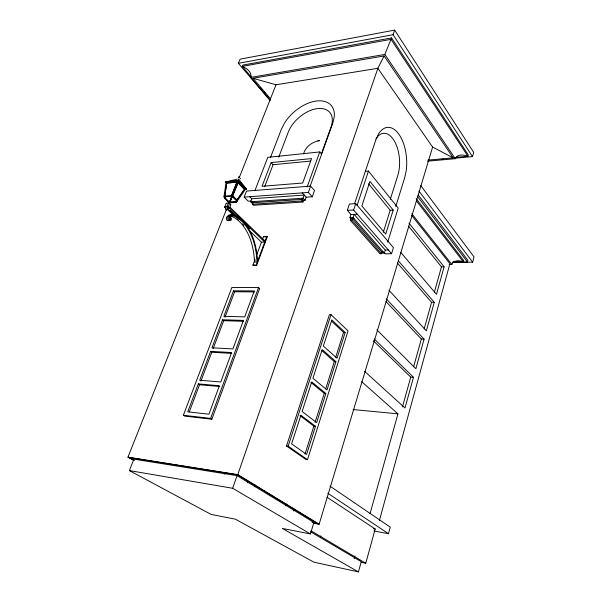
<?xml version="1.0" encoding="UTF-8"?>
<svg xmlns="http://www.w3.org/2000/svg" width="602" height="602" viewBox="0 0 602 602"><rect width="100%" height="100%" fill="white"/><g stroke="black" fill="none" stroke-linecap="round" stroke-linejoin="round"><path stroke-width="0.9" d="M246.511 189.178L238.347 180.931L238.58 178.982L246.511 189.178L245.849 189.231L237.925 181.225L231.845 196.244L223.952 196.831L226.104 182.248M257.475 260.914C256.587 243.471 250.68 222.898 233.606 214.884C231.958 214.177 230.205 215.335 229.362 216.728A2.724 1.806 85.9 0 0 228.91 217.992C228.564 219.113 229.558 221.483 230.912 220.392A1.798 1.189 85.9 0 0 231.318 219.384L231.176 218.24A1.249 0.828 85.9 0 0 230.566 217.638C231.68 219.625 228.737 220.558 229.753 217.352A6.765 4.455 86.2 0 1 230.558 216.404L232.793 215.591L236.714 217.397A44.789 29.927 88.3 0 1 245.443 225.291C253.359 235.758 256.475 249.062 257.016 261.983L254.495 262.028C253.961 249.13 250.831 235.856 242.907 225.411A44.698 29.965 88.3 0 0 234.17 217.54L230.574 215.794M224.659 197.569C225.758 196.967 224.794 197.486 224.674 197.17M224.569 197.373L224.584 197.825A19.309 16.608 13.6 0 0 228.737 202.024A19.226 16.54 13.6 0 1 224.591 197.907L224.606 197.268M265.173 242.471L229.512 208.157C229.287 206.034 222.815 205.591 225.584 208.096M226.126 203.672C226.736 201.64 232.244 203.86 230.31 205.417M236.594 201.557L236.451 201.813A19.159 16.42 10.1 0 1 230.385 202.422L229.528 202.295M236.661 201.768L236.661 201.218M239.762 177.312L239.272 176.89L238.309 177.312M239.596 177.221L238.836 176.898L239.28 176.883M224.764 195.966L226.676 182.985L237.007 182.195L231.604 195.552L224.885 196.049L226.676 182.985M229.422 201.851A18.978 0.85 -69.7 0 0 231.334 197.155L231.446 196.831M452.192 262.48L472.66 262.163L474.037 256.926L420.7 185.574M452.779 262.209L467.476 261.975L467.912 260.327L418.262 195.063M373.857 530.979L388.478 533.688L390.246 527.119L329.986 486.16M379.32 520.775L449.912 263.691L411.572 215.275M361.238 562.298L365.768 563.254L375.204 529.007L326.976 497.199M454.796 158.198L472.51 156.61L473.691 152.359L394.656 30.1L240.123 59.162L238.362 63.315L269.974 100.353M358.431 571.9L282.361 528.428L310.429 533.951L313.928 522.416L237.037 475.663L133.9 459.138L129.385 470.583L211.054 514.386L235.42 519.187L313.92 562.17L358.431 571.9L361.268 561.689L310.534 531.709M374.188 338.926L413.491 377.311L404.988 407.99L364.646 371.366M386.273 298.878L424.071 339.137L415.877 368.71L376.912 329.888M398.343 260.862L434.268 302.324L426.366 330.844L388.9 290.187M408.931 223.071L444.11 266.799L436.488 294.318L400.864 252.501M370.087 513.521L397.96 413.845L361.727 381.721M402.467 406.839L410.737 377.123L373.33 340.762M413.627 366.753L421.347 339.031L386.017 301.572M424.147 328.97L431.574 302.287L397.373 263.014M434.29 292.527L441.447 266.829L408.51 226.104M354.149 558.611L354.917 555.894M270.178 100.158L250.763 77.395C252.208 72.089 246.534 68.131 242.267 66.378L242.809 65.091L391.556 37.911L468.281 154.932L467.912 156.257L455.744 157.348M320.377 537.654L320.904 535.878M428.007 160.109L453.186 157.852L384.106 55.956L377.875 68.297L432.62 147.069L319.135 524.237L313.695 523.221M231.996 196.997L231.529 196.53M384.385 252.607L385.476 253.856L391.563 253.713L393.422 247.625L355.737 203.634L349.438 204.018L347.324 210.339L350.996 214.523L357.279 214.192M395.755 206.494L404.672 177.786L406.184 170.885A32.199 16.555 85.6 0 0 398.464 133.667A32.199 16.555 85.6 0 0 378.462 134.035L375.814 139.875L354.548 203.837M381.472 253.735L381.946 252.2L352.426 218.646L351.899 220.227L381.472 253.735L379.945 253.773L350.334 220.302L350.861 218.722L349.943 217.683L350.996 214.523M384.302 253.103L385.25 250.041L354.134 214.357L353.081 217.525L384.302 253.103L381.247 253.171M387.688 242.147L398.208 208.119L368.462 171.058L365.361 171.322M393.211 210.083L385.747 234.05L361.862 205.982L369.929 181.413L393.211 210.083L390.186 210.248L368.59 183.798M240.476 178.365L240.002 178.96M293.565 510.887L294.13 509.096M383.256 232.395L390.186 210.248M315.486 426.284L306.599 454.405L291.601 443.855L300.887 415.252L315.486 426.284L313.883 426.111L299.992 415.628M325.863 393.49L316.66 422.596L302.106 411.49L311.716 381.901L325.863 393.49L324.267 393.354L310.813 382.36M335.924 361.674L326.991 389.908L312.897 378.259L322.213 349.581L335.924 361.674L334.336 361.584L321.98 350.71M345.149 332.492L337.022 358.198L323.357 346.052L331.83 319.948L345.149 332.492L343.576 332.432L331.574 321.159M307.487 459.672L348.076 330.867L331.002 314.673L329.414 314.635L286.499 445.977L305.876 459.446L307.487 459.672L288.14 446.187L286.499 445.977M390.277 199.397L397.824 175.408A26.706 13.831 85.6 0 0 394.175 140.702A26.706 13.831 85.6 0 0 375.964 138.896M304.981 454.186L313.883 426.111M315.049 422.416L324.267 393.354M325.682 388.892L334.336 361.584M335.72 357.227L343.576 332.432M285.619 505.68L286.183 503.904M288.14 446.187L331.002 314.673M357.091 205.41L368.462 171.058M391.563 253.713L353.63 209.978L355.737 203.634M254.842 486.8L255.429 485.039M247.302 482.766L247.896 481.013M391.556 37.911L384.836 54.428L455.315 158.695L427.495 161.17M472.51 156.61L393.076 34.713L394.656 30.1M310.429 533.951L232.681 488.29L237.037 475.663M224.275 474.256L224.9 472.487M302.234 192.888L306.192 197.2L312.295 196.779L314.53 190.488L310.617 186.123L246.504 191.097L244.149 197.11L248.257 201.196L251.034 201.008M225.283 206.87L225.276 207.652A1.618 0.707 22.2 0 0 225.449 207.916M321.536 153.533L331.025 127.09A26.797 16.292 -41.3 0 0 317.412 108.601A26.797 16.292 -41.3 0 0 288.192 132.32L278.756 157.084M301.564 198.314L303.543 200.451L305.063 200.353L306.192 197.2M310.007 186.56L332.861 122.868L334.306 116.51A32.342 19.557 -41.3 0 0 316.298 101.031A32.342 19.557 -41.3 0 0 284.565 122.974L281.352 129.31L270.403 157.739M312.295 196.779L308.352 192.444L310.617 186.123M225.223 207.412L226.194 206.907L228.06 207.412A1.618 0.715 22.2 0 1 228.895 208.179L228.67 208.789A2.325 1.023 22.2 0 1 227.97 208.924M303.543 200.451L302.979 202.031L301.986 200.963L302.558 199.382L253.021 202.723L251.997 201.7M305.063 200.353L303.084 198.208L304.221 195.056L251.771 198.765L249.717 196.703M307.11 187.019L319.745 151.952L267.792 157.34L255.105 190.149M183.362 415.275L210.61 418.405L258.551 287.53L231.868 287.463L183.362 415.275L184.611 416.087L211.851 419.225L259.643 288.501L258.551 287.53M303.604 153.841C305.56 146.421 312.438 141.824 319.715 140.559L317.901 140.763M262.382 239.611L263.556 236.466L266.829 236.338L267.28 236.782L256.61 265.512L256.174 265.113L264.745 242.057L261.471 242.17L249.251 230.468M265.068 241.071L266.829 236.338M256.61 265.512L252.885 265.166L254.797 260.056M256.7 254.947L261.471 242.17M189.329 411.783L199.525 384.761L219.692 386.507M200.91 381.096L211.799 352.23L231.86 353.397M213.146 348.678L223.703 320.693L243.652 321.302M225.005 317.246L234.622 291.767L254.465 291.895M198.314 383.91L187.749 411.836L208.932 414.199L219.406 385.731L198.314 383.91L199.525 384.761M210.625 351.35L199.698 380.246L220.776 381.992L231.604 352.554L210.625 351.35L211.799 352.23M222.559 319.775L211.972 347.79L232.936 348.927L243.434 320.399L222.559 319.775L223.703 320.693M233.508 290.819L223.869 316.321L244.721 316.885L254.27 290.932L233.508 290.819L234.622 291.767M264.692 186.628L273.067 164.715L310.722 161.058M302.979 202.031L253.457 205.267L252.434 204.244L253.021 202.723M271.111 162.593L262.013 186.296L302.693 183.023L311.573 158.582L271.111 162.593L273.067 164.715M231.92 197.2L231.875 197.328A18.978 0.858 -69.7 0 1 229.964 202.016M252.644 203.837L250.598 201.798L251.771 198.765M449.084 264.474L451.846 264.436C453.494 259.898 459.597 260.26 463.292 261.765L463.638 260.493L416.148 198.607M229.512 208.157L230.882 204.718M224.764 207.02L226.344 203.16M226.999 206.463L228.369 203.024M226.442 209.488L127.963 457.151L134.193 460.59M239.408 177.236L276.025 84.777L377.875 68.297L237.7 474.843M228.218 206.907L229.588 203.461M236.887 182.113L231.604 195.552M232.515 195.808L238.076 182.692L244.555 189.231L237.053 200.06L232.515 195.808L237.053 200.06M232.756 195.831L238.076 182.692M231.717 196.779L231.589 197.238A19.008 0.85 -69.7 0 1 229.844 201.557L229.655 202.001M455.315 158.695C457.294 153.834 463.939 154.646 467.912 156.257L391.067 39.341L242.267 66.378L251.41 77.116M236.405 201.339L236.195 200.978L236.774 201.286M229.663 202.723L230.385 202.355M236.812 200.03L244.555 189.231M230.047 201.836L237.045 201.354L245.608 188.983M236.601 201.655L236.097 201.301M229.686 207.705L229.911 207.163L265.527 241.515M225.336 206.832C226.518 206.05 230.032 207.231 229.106 208.691A2.807 1.234 22.2 0 1 227.722 208.811M224.614 197.305L225.11 197.035M230.137 202.264C231.085 201.422 227.676 200.835 228.873 201.986M228.135 220.731L226.781 220.294L226.36 218.135A2.724 1.806 85.9 0 1 226.811 216.878L228.813 215.072L231.055 215.034M229.422 220.656L228.068 220.219L227.646 218.067A2.724 1.806 85.9 0 1 228.098 216.803L230.099 214.997L232.342 214.959M238.588 181.164L225.253 182.06L237.316 179.087M238.362 63.315L393.076 34.713M250.763 77.395L384.836 54.428M270.599 98.969L252.99 78.283L384.106 55.956M441.748 159.364L443.606 159.199M227.752 181.548L238.354 180.63L244.961 187.312M225.253 182.06L238.347 180.931M226.796 183.068L237.007 182.195M244.149 197.11L308.352 192.444M250.598 201.798L303.084 198.208M252.434 204.244L301.986 200.963M347.324 210.339L353.63 209.978M230.31 217.638L229.302 217.713A1.249 0.828 85.9 0 1 229.911 218.315M239.859 218.609L250.319 228.564L237.67 216.005M243.05 221.431L243.509 221.408M349.943 217.683L353.081 217.525M350.861 218.722L353.999 218.564M350.334 220.302L351.899 220.227M264.835 236.872L267.28 236.782M385.25 250.041L388.313 249.965M381.946 252.2L383.474 252.163M252.885 265.166L256.174 265.113M453.148 261.923L463.292 261.765L416.313 200.699M441.447 266.829L444.11 266.799M431.574 302.287L434.268 302.324M421.347 339.031L424.071 339.137M410.737 377.123L413.491 377.311M353.073 409.556L397.96 413.845M229.385 207.953L228.888 208.578A2.491 1.091 22.2 0 1 227.661 208.683M128.459 457.43L238.332 474.94M129.385 470.583L232.681 488.29M373.368 528.669L375.204 529.007M312.122 522.077L313.928 522.416M252.99 78.283L276.025 84.777M312.16 521.791L319.135 524.237L237.858 474.654L127.963 457.151L133.915 460.237M432.62 147.069L453.186 157.852M311.121 530.866L365.768 563.254M237.226 474.549L318.157 523.898M210.61 418.405L211.851 419.225M327.842 493.271L388.478 533.688M229.174 207.637C228.324 206.704 225.238 205.523 225.013 207.321A1.956 0.858 22.2 0 0 225.569 207.953M226.962 209.12L232.997 214.906M237.03 218.759L238.384 220.061M242.455 223.967L243.818 225.261M223.952 196.831L229.174 201.896M263.556 236.466L264.015 236.91M231.845 196.244L237.045 201.354M237.828 182.669L244.314 189.201M260.553 87.847L261.772 89.277M264.21 92.136L265.429 93.573M267.265 95.718L268.484 97.148M319.745 151.952L321.626 154.18M236.594 201.143L236.338 202.069A19.151 16.412 10.1 0 1 230.28 202.678L229.723 202.648A19.294 0.474 -70.3 0 1 229.648 202.708M411.806 213.748L451.846 264.436M417.261 196.192L467.476 261.975M419.015 191.165L472.66 262.163M224.584 197.591L224.704 197.659A19.234 16.547 13.6 0 0 228.843 201.843M236.661 201.542L236.413 201.963A19.151 16.42 10.1 0 1 230.333 202.558L229.723 202.581L229.987 201.963A18.903 0.858 -69.7 0 0 231.883 197.29M254.842 259.153L254.962 260.959M225.449 207.637A1.731 0.76 22.2 0 1 225.261 207.359M225.908 209.014L227.187 209.526L225.976 208.962M226.066 209.714L226.593 209.925L226.066 209.714M236.721 216.833L229.678 210.083L236.714 216.833"/></g></svg>
